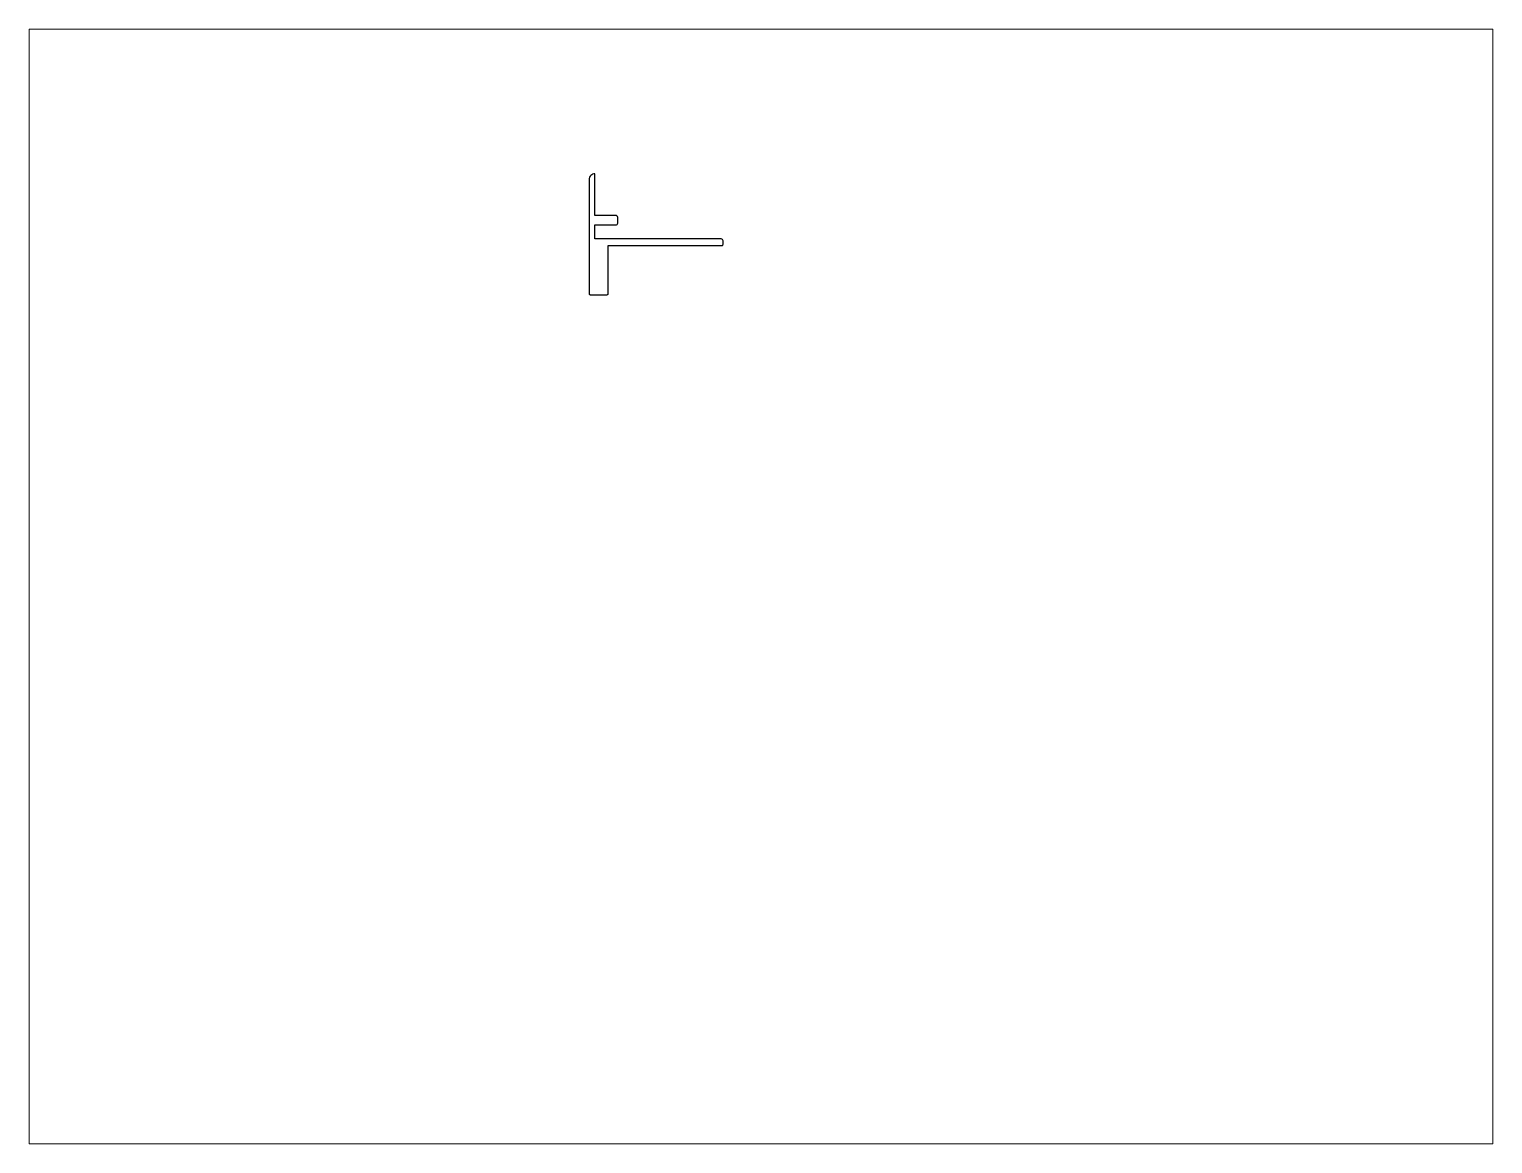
# Paper-space layout 'Layout1' of a CAD drawing. Extents: x 27 to 240, y 20 to 183.
# The model-space entities are those that its viewports show. They can reach past a viewport. Long polylines and large blocks are cut down to what shows.
import ezdxf

# ---------------------------------------------------------------- set-up
doc = ezdxf.new("R2010")
doc.units = 0
doc.header["$LTSCALE"] = 15
doc.layers.get('0').update_dxf_attribs({"linetype": 'CONTINUOUS'})

msp = doc.modelspace()

# ---------------------------------------------------------------- linework, layer by layer
msp.add_lwpolyline([(146.71, 228.14), (146.71, 239.14, 0.414214), (145.21, 237.64), (145.21, 207.54, 0.414214), (145.51, 207.24), (149.91, 207.24, 0.414214), (150.21, 207.54), (150.21, 220.24), (180.21, 220.24, 0.414214), (180.51, 220.54), (180.51, 221.44, 0.414214), (180.01, 221.94), (146.71, 221.94), (146.71, 225.64), (152.26, 225.64, 0.414214), (152.76, 226.14), (152.76, 227.64, 0.414214), (152.26, 228.14)], format="xyb", close=True)

psp = doc.layouts.get("Layout1")

# ---------------------------------------------------------------- viewports
at = {"layer": '0', "color": 0, "linetype": 'BYBLOCK', "ltscale": 0.05}
psp.add_viewport(center=(133.35, 101.6), size=(213.36, 162.56), view_center_point=(190.51, 130.3), view_height=293.8955, dxfattribs=at)

doc.saveas('drawing.dxf')
